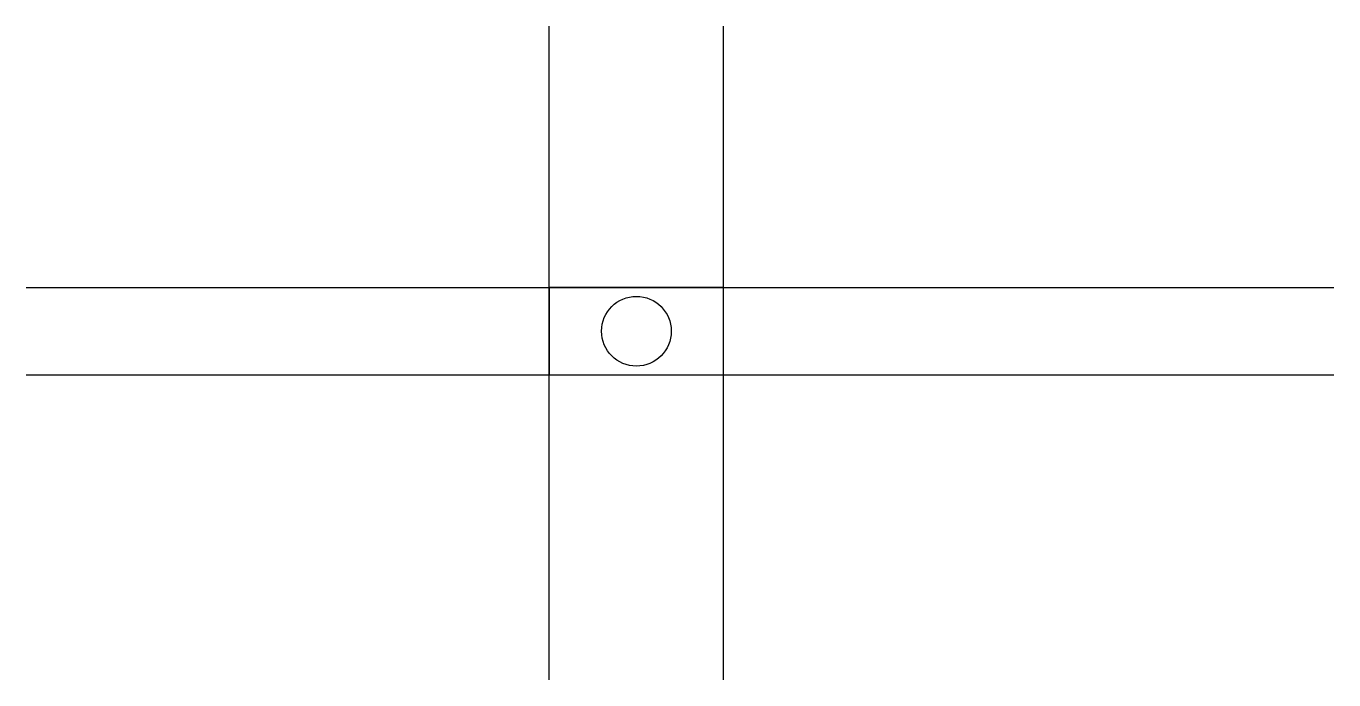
# Model space of a CAD drawing. Header units: metres. Extents: x -100 to 200, y -50 to 100.
import ezdxf

# ---------------------------------------------------------------- set-up
doc = ezdxf.new("R2010")
doc.units = ezdxf.units.M
doc.layers.add('CONSTRUCTION', color=8, linetype='Continuous')
doc.layers.add('GEOMETRY', color=7, linetype='Continuous')

msp = doc.modelspace()

# ---------------------------------------------------------------- linework, layer by layer
at = {"layer": 'CONSTRUCTION'}
for p, q in [((20, -50), (20, 100)), ((60, -50), (60, 100)), ((-100, 40), (200, 40)), ((-100, 20), (200, 20))]:
    msp.add_line(p, q, dxfattribs=at)
at = {"layer": 'GEOMETRY'}
msp.add_lwpolyline([(20, 20), (60, 20), (60, 40), (20, 40), (20, 20)], dxfattribs=at)
msp.add_circle((40, 30), 8, dxfattribs=at)

doc.saveas('drawing.dxf')
